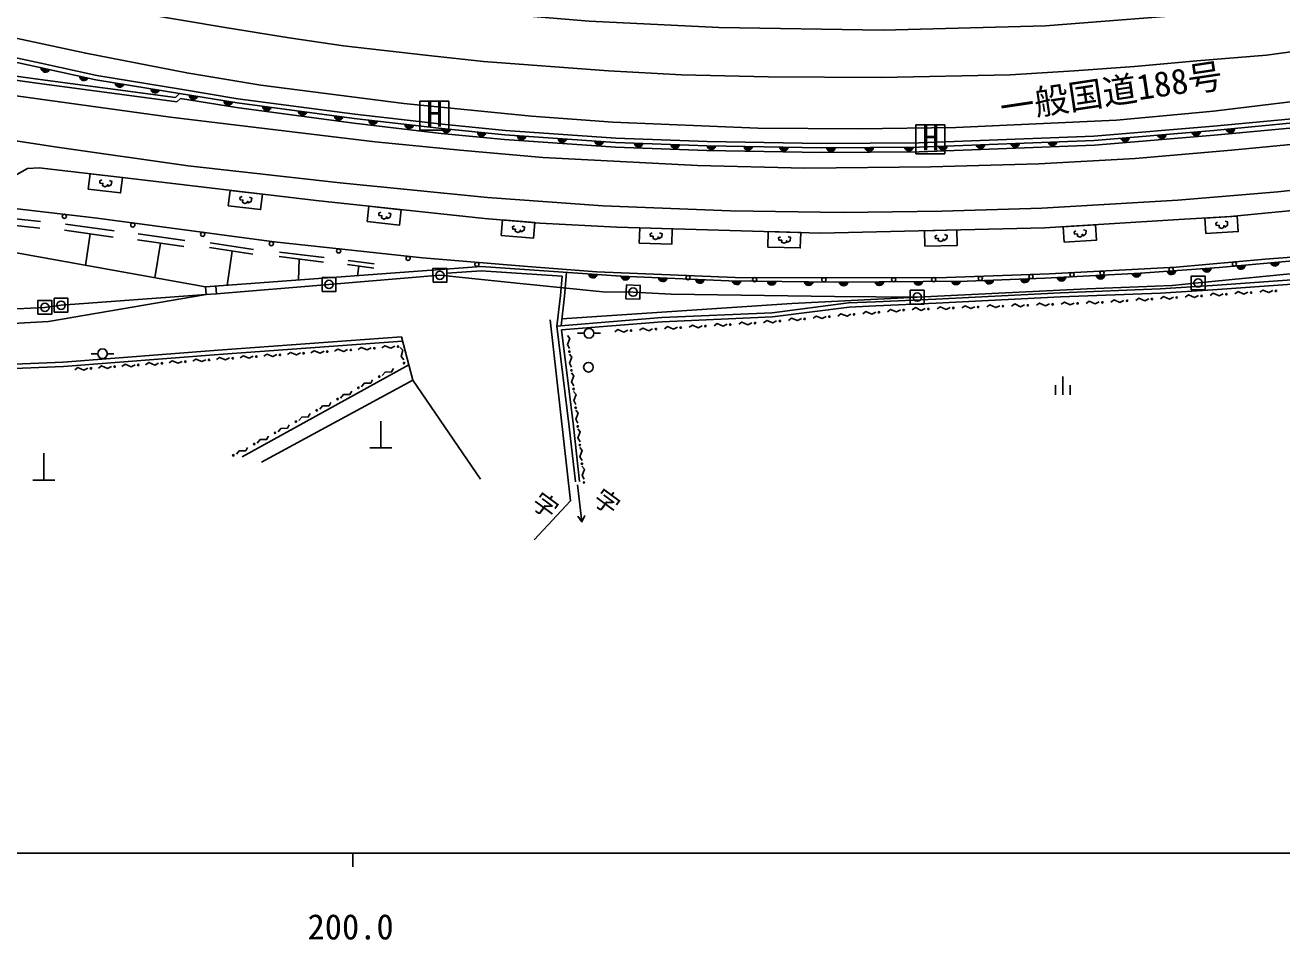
# Model space of a CAD drawing. Units: millimetres at full size, sheet at 1:1000; details may follow other scales. Extents: x -26383562 to 680000, y -222580654 to 380000.
# Drawn here: x 244280 to 335266, y 198715 to 264914 of the extents above; entities that cross this region are included whole.
import ezdxf
from ezdxf.enums import TextEntityAlignment as Align

# ---------------------------------------------------------------- set-up
doc = ezdxf.new("R2010")
doc.units = ezdxf.units.MM
doc.header["$LTSCALE"] = 1000
for name, color, linetype, lineweight in [('M-BGD', 7, 'Continuous', 25), ('M-BGD-EXST', 7, 'Continuous', 25), ('M-BMK-ROW', 30, 'Continuous', 25), ('M-STR-STRC', 7, 'Continuous', 25), ('M-TTL-BAND', 7, 'Continuous', 25)]:
    doc.layers.add(name, color=color, linetype=linetype, lineweight=lineweight)
doc.layers.add('M-BMK-HTXT', color=7, linetype='Continuous')
doc.styles.add('@ＭＳ ゴシック', font='')
doc.styles.add('ＭＳ ゴシック', font='')
doc.styles.get('@ＭＳ ゴシック').set_extended_font_data('@MS Gothic')
doc.styles.get('ＭＳ ゴシック').set_extended_font_data('MS Gothic')

msp = doc.modelspace()

# ---------------------------------------------------------------- hatches: boundary and pattern name
at = {"layer": 'M-BGD'}
for points in [[(246048, 261701), (245437, 261834, 0.84072)], [(248828, 261094), (248216, 261227, 0.84072)], [(251429, 260636), (250811, 260737, 0.84072)], [(253994, 260216), (253376, 260317, 0.84072)], [(256768, 259759), (256151, 259861, 0.84072)], [(259292, 259341), (258675, 259443, 0.84072)], [(262098, 258957), (261477, 259039, 0.84072)], [(264680, 258613), (264059, 258696, 0.84072)], [(267290, 258266), (266669, 258349, 0.84072)], [(269784, 257965), (269162, 258036, 0.84072)], [(272393, 257665), (271771, 257736, 0.84072)], [(275070, 257367), (274447, 257429, 0.84072)], [(277646, 257112), (277023, 257173, 0.84072)], [(280539, 256871), (279915, 256914, 0.84072)], [(283479, 256669), (282855, 256712, 0.84072)], [(324227, 256786), (323603, 256734, 0.84072)], [(326886, 257006), (326262, 256954, 0.84072)], [(329370, 257211), (328746, 257160, 0.84072)], [(331869, 257436), (331246, 257377, 0.84072)], [(286146, 256485), (285521, 256528, 0.84072)], [(289003, 256351), (288378, 256374, 0.84072)], [(291653, 256253), (291027, 256276, 0.84072)], [(294273, 256168), (293647, 256179, 0.84072)], [(296940, 256121), (296314, 256132, 0.84072)], [(299527, 256075), (298902, 256086, 0.84072)], [(302930, 256040), (302304, 256036, 0.84072)], [(305709, 256059), (305083, 256055, 0.84072)], [(308582, 256079), (307956, 256075, 0.84072)], [(311038, 256161), (310413, 256137, 0.84072)], [(313765, 256267), (313139, 256243, 0.84072)], [(316265, 256364), (315640, 256340, 0.84072)], [(318974, 256469), (318348, 256445, 0.84072)], [(332622, 247546), (331999, 247489, 0.84072)], [(335073, 247771), (334449, 247714, 0.84072)], [(285704, 246862), (285080, 246905, 0.84072)], [(288046, 246717), (287421, 246744, 0.84072)], [(290758, 246600), (290133, 246627, 0.84072)], [(319625, 246671), (319000, 246638, 0.84072)], [(322449, 246819), (321824, 246786, 0.84072)], [(325049, 246956), (324424, 246923, 0.84072)], [(327577, 247141), (326953, 247095, 0.84072)], [(330147, 247329), (329523, 247284, 0.84072)], [(293446, 246484), (292820, 246511, 0.84072)], [(296105, 246395), (295479, 246403, 0.84072)], [(298648, 246361), (298022, 246369, 0.84072)], [(301321, 246326), (300695, 246334, 0.84072)], [(303848, 246313), (303222, 246307, 0.84072)], [(306439, 246338), (305813, 246332, 0.84072)], [(309260, 246364), (308634, 246358, 0.84072)], [(311993, 246390), (311367, 246384, 0.84072)], [(314397, 246461), (313772, 246439, 0.84072)], [(316985, 246552), (316360, 246530, 0.84072)]]:
    msp.add_hatch(color=256, dxfattribs=at).paths.add_polyline_path(points)

# ---------------------------------------------------------------- linework, layer by layer
for p, q in [((255468, 259974), (255162, 259673)), ((255529, 259613), (255264, 259352)), ((241679, 250620), (245346, 250219)), ((241732, 251104), (245399, 250703)), ((247196, 250517), (250719, 250023)), ((247134, 250073), (250657, 249580)), ((248659, 247530), (248979, 249815)), ((252411, 249373), (255769, 248889)), ((252475, 249816), (255833, 249333)), ((253661, 246631), (254090, 249131)), ((257619, 248812), (260761, 248338)), ((257671, 249156), (260813, 248683)), ((258900, 246083), (259273, 248562)), ((262702, 248486), (265927, 248095)), ((262663, 248162), (265887, 247771)), ((264065, 246463), (264114, 247986)), ((267630, 247580), (269517, 247338)), ((267669, 247884), (269556, 247643)), ((257342, 245968), (277305, 247439)), ((268338, 246778), (268428, 247478)), ((274805, 246954), (277328, 247140)), ((277285, 247140), (283159, 246736)), ((257387, 245424), (257342, 245968)), ((257387, 245424), (258130, 245479)), ((284755, 242615), (284277, 242615)), ((285455, 242615), (285932, 242615)), ((249532, 241133), (249055, 241133)), ((250232, 241133), (250710, 241133)), ((272057, 240327), (259993, 233684)), ((319407, 238150), (319407, 239479)), ((272346, 239228), (261382, 233281)), ((318873, 238150), (318873, 238847)), ((319940, 238150), (319940, 238847)), ((270025, 234313), (270025, 236263)), ((245634, 231995), (245634, 233945)), ((269225, 234313), (270825, 234313)), ((244834, 231995), (246434, 231995)), ((284595, 228963), (284795, 229427))]:
    msp.add_line(p, q, dxfattribs=at)
for points in [[(453130, 284771), (432828, 276509), (420259, 271762), (405269, 266213), (397016, 263552), (389388, 261471), (382024, 259536), (372885, 257405), (365112, 255809), (349474, 253085), (338013, 251693), (331557, 251065), (327811, 250840), (318106, 250244), (301863, 249865), (287125, 250295), (281551, 250590), (277537, 250918), (265342, 252214), (251534, 253855), (245287, 254597), (244448, 254546), (240340, 252244)], [(255162, 259673), (244995, 261030), (229797, 263160), (215823, 268051), (210613, 269806), (201057, 272192)], [(255268, 259356), (244954, 260733), (229726, 262867), (215726, 267767), (210529, 269518), (200985, 271901)], [(240532, 263207), (245420, 262155), (249469, 261270), (255519, 260279), (259677, 259591), (268148, 258464), (274480, 257736), (279047, 257284), (287046, 256733), (293655, 256488), (301921, 256342), (308998, 256391), (321649, 256883), (330317, 257600), (336795, 258214), (347393, 259610), (356312, 260980), (362234, 262030)], [(240465, 262905), (245354, 261852), (249411, 260966), (255468, 259974), (259631, 259285), (268110, 258157), (274447, 257429), (279021, 256976), (287029, 256424), (293647, 256179), (301919, 256033), (309005, 256082), (321668, 256574), (330345, 257292), (336830, 257906), (347436, 259304), (356362, 260675), (362288, 261726)], [(255529, 259613), (259580, 258942), (268067, 257813), (274411, 257084), (278992, 256630), (287011, 256078), (293637, 255832), (301917, 255686), (309013, 255735), (321689, 256227), (330375, 256946), (336869, 257562), (347485, 258960), (356419, 260333), (362349, 261384)], [(257386, 245424), (245981, 243474), (231278, 242653), (229522, 246029), (230528, 246690), (240602, 251990), (249494, 250950), (262313, 249229), (273045, 248071), (280655, 247446), (285659, 247057), (295679, 246651), (302333, 246636), (310991, 246640), (318415, 246919), (327610, 247403), (334054, 247973), (338218, 248287), (345624, 249245), (353954, 250431), (363061, 251876), (370585, 253381), (376924, 254734)], [(249839, 253708), (249688, 253644), (249694, 253480), (249907, 253460), (249873, 253305), (250051, 253207), (250228, 253273), (250241, 253379), (250308, 253258), (250510, 253357), (250558, 253587), (250383, 253669)], [(259985, 252503), (259834, 252439), (259840, 252274), (260053, 252254), (260019, 252100), (260197, 252002), (260374, 252068), (260386, 252174), (260454, 252053), (260655, 252152), (260703, 252382), (260529, 252464)], [(277305, 247439), (287421, 246744), (295238, 246406), (302921, 246304), (312491, 246395), (318111, 246592), (325030, 246955), (330731, 247372), (336583, 247910), (342357, 248536), (346532, 249095), (352328, 249912), (359284, 251027), (365071, 252014), (369279, 252880), (371796, 251397), (374495, 249386), (382954, 245227)], [(382159, 244915), (370796, 251099), (369601, 251665), (357399, 249676), (349449, 248428), (337109, 247046), (329203, 246256), (327335, 246072), (321169, 245837), (308867, 245230), (302881, 245275), (291042, 245453), (288295, 245591), (286114, 245608), (280126, 246226), (274307, 246810), (266277, 246149), (258130, 245479), (258090, 246023)], [(270035, 251368), (269885, 251302), (269893, 251138), (270106, 251120), (270074, 250965), (270253, 250870), (270429, 250938), (270440, 251044), (270510, 250924), (270710, 251026), (270755, 251256), (270579, 251336)], [(279717, 250394), (279568, 250324), (279580, 250160), (279794, 250148), (279766, 249992), (279947, 249901), (280121, 249973), (280130, 250079), (280202, 249961), (280400, 250068), (280439, 250299), (280262, 250375)], [(330612, 250663), (330474, 250573), (330510, 250412), (330723, 250430), (330717, 250272), (330909, 250207), (331072, 250303), (331065, 250410), (331153, 250303), (331334, 250436), (331340, 250671), (331154, 250721)], [(289672, 249875), (289527, 249798), (289547, 249635), (289761, 249633), (289741, 249476), (289927, 249395), (290098, 249476), (290101, 249583), (290179, 249469), (290370, 249585), (290398, 249818), (290216, 249885)], [(298974, 249604), (298830, 249527), (298850, 249363), (299064, 249362), (299044, 249205), (299230, 249124), (299400, 249205), (299403, 249312), (299482, 249198), (299673, 249314), (299700, 249547), (299519, 249614)], [(310300, 249716), (310159, 249632), (310188, 249470), (310402, 249480), (310390, 249322), (310580, 249250), (310746, 249340), (310743, 249447), (310827, 249337), (311013, 249464), (311028, 249698), (310843, 249755)], [(320357, 250036), (320220, 249946), (320256, 249785), (320469, 249804), (320463, 249645), (320656, 249581), (320818, 249677), (320811, 249784), (320899, 249677), (321080, 249811), (321086, 250045), (320899, 250095)], [(230016, 245080), (240544, 248990), (257342, 245968)], [(350357, 247546), (340042, 246766), (330238, 246060), (326466, 245821), (319232, 245552), (310219, 245090), (305856, 244897), (303903, 244810), (298360, 244093), (290384, 243747), (282778, 243135), (283677, 235855), (284123, 231856)], [(282778, 243135), (283036, 245337), (283159, 246736)], [(283083, 243159), (283335, 245306), (283484, 247014)], [(350380, 247247), (340064, 246467), (330258, 245761), (326482, 245522), (319246, 245253), (310233, 244790), (305869, 244597), (303929, 244511), (298386, 243794), (290402, 243448), (283114, 242861), (283975, 235890), (284421, 231889)], [(334606, 245698), (334319, 245556), (333887, 245744), (333663, 245584)], [(257386, 245424), (246883, 244643), (245710, 244487)], [(308867, 245230), (299777, 244770), (283141, 243656)], [(318441, 244738), (318150, 244604), (317724, 244804), (317495, 244650)], [(320239, 244805), (319949, 244670), (319522, 244871), (319294, 244717)], [(322037, 244878), (321748, 244741), (321319, 244937), (321092, 244781)], [(323832, 244992), (323545, 244849), (323113, 245037), (322889, 244877)], [(325628, 245109), (325341, 244967), (324909, 245155), (324685, 244994)], [(327423, 245227), (327137, 245085), (326704, 245273), (326481, 245112)], [(329219, 245345), (328932, 245202), (328500, 245391), (328276, 245230)], [(331015, 245463), (330728, 245320), (330296, 245508), (330072, 245348)], [(332810, 245581), (332524, 245438), (332091, 245626), (331868, 245466)], [(245710, 244487), (231938, 243840), (219822, 243350), (213768, 243341), (202417, 243342)], [(302274, 243835), (301990, 243686), (301554, 243864), (301334, 243698)], [(304066, 243994), (303783, 243845), (303346, 244023), (303126, 243858)], [(305859, 244153), (305575, 244004), (305139, 244182), (304919, 244017)], [(307651, 244312), (307368, 244163), (306931, 244341), (306711, 244176)], [(309450, 244405), (309159, 244271), (308732, 244471), (308504, 244317)], [(311248, 244472), (310957, 244338), (310531, 244538), (310302, 244384)], [(313046, 244538), (312756, 244404), (312329, 244605), (312101, 244451)], [(314845, 244605), (314554, 244471), (314127, 244671), (313899, 244517)], [(316643, 244672), (316352, 244537), (315925, 244738), (315697, 244584)], [(289711, 242943), (289424, 242802), (288992, 242993), (288768, 242834)], [(291507, 243050), (291220, 242910), (290789, 243100), (290564, 242941)], [(293304, 243158), (293016, 243017), (292585, 243208), (292360, 243048)], [(295100, 243265), (294812, 243124), (294381, 243315), (294157, 243156)], [(296896, 243372), (296609, 243231), (296178, 243422), (295953, 243263)], [(298689, 243517), (298405, 243368), (297969, 243546), (297749, 243380)], [(300481, 243676), (300198, 243527), (299761, 243705), (299541, 243539)], [(271525, 242350), (258246, 241385), (247038, 240516), (240511, 240252), (230830, 239875), (216195, 239364), (201803, 239197)], [(271603, 242055), (258268, 241086), (247056, 240217), (240523, 239952), (230841, 239575), (216202, 239064), (201807, 238897)], [(277238, 232058), (272346, 239228), (271525, 242350)], [(283698, 241521), (283542, 241801), (283710, 242242), (283540, 242458)], [(287915, 242836), (287627, 242695), (287196, 242886), (286971, 242726)], [(264207, 241190), (263921, 241046), (263488, 241232), (263265, 241070)], [(265918, 241311), (265631, 241167), (265198, 241353), (264975, 241192)], [(267628, 241433), (267342, 241289), (266908, 241475), (266685, 241313)], [(269338, 241554), (269052, 241410), (268619, 241596), (268396, 241434)], [(271048, 241676), (270762, 241532), (270329, 241717), (270106, 241556)], [(271696, 240686), (271507, 240944), (271619, 241402), (271422, 241596)], [(250525, 240219), (250239, 240075), (249806, 240261), (249583, 240099)], [(252235, 240340), (251949, 240196), (251516, 240382), (251293, 240220)], [(253946, 240462), (253660, 240318), (253226, 240503), (253003, 240342)], [(255656, 240583), (255370, 240439), (254937, 240625), (254714, 240463)], [(257366, 240704), (257080, 240560), (256647, 240746), (256424, 240584)], [(259076, 240826), (258790, 240682), (258357, 240868), (258134, 240706)], [(260787, 240947), (260501, 240803), (260067, 240989), (259844, 240827)], [(262497, 241069), (262211, 240925), (261778, 241110), (261555, 240949)], [(283848, 240168), (283693, 240448), (283861, 240889), (283691, 241105)], [(248815, 240097), (248529, 239953), (248095, 240139), (247873, 239977)], [(270137, 239558), (270339, 239807), (270810, 239816), (270947, 240055)], [(283999, 238815), (283844, 239095), (284012, 239536), (283842, 239752)], [(267120, 237929), (267321, 238178), (267793, 238187), (267929, 238426)], [(268629, 238743), (268830, 238992), (269301, 239001), (269438, 239241)], [(284150, 237462), (283995, 237742), (284163, 238182), (283993, 238399)], [(265611, 237114), (265813, 237363), (266284, 237372), (266421, 237611)], [(264102, 236300), (264304, 236549), (264775, 236558), (264912, 236797)], [(284301, 236109), (284146, 236389), (284314, 236829), (284144, 237046)], [(262594, 235485), (262795, 235734), (263267, 235743), (263403, 235982)], [(284452, 234756), (284297, 235036), (284465, 235476), (284294, 235692)], [(261085, 234670), (261286, 234919), (261758, 234928), (261894, 235168)], [(259576, 233856), (259778, 234105), (260249, 234114), (260386, 234353)], [(284603, 233403), (284448, 233683), (284616, 234123), (284445, 234339)], [(284754, 232050), (284599, 232330), (284767, 232770), (284596, 232986)], [(284282, 231640), (284595, 228963), (284293, 229368)]]:
    msp.add_lwpolyline(points, dxfattribs=at)
for points in [[(248846, 253047), (251186, 252769), (251318, 253880), (248978, 254158)], [(258991, 251842), (261332, 251564), (261464, 252675), (259123, 252953)], [(269050, 250695), (271393, 250446), (271511, 251558), (269168, 251807)], [(278748, 249697), (281097, 249505), (281188, 250620), (278839, 250812)], [(288741, 249128), (291096, 249060), (291129, 250178), (288773, 250247)], [(319498, 249208), (321850, 249353), (321782, 250469), (319429, 250325)], [(329751, 249836), (332104, 249978), (332036, 251094), (329684, 250953)], [(298043, 248857), (300399, 248788), (300432, 249907), (298076, 249975)], [(309409, 248922), (311765, 248977), (311739, 250095), (309383, 250040)], [(265777, 245649), (266777, 245649), (266777, 246649), (265777, 246649)], [(273814, 246303), (274814, 246317), (274800, 247317), (273800, 247303)], [(328703, 245756), (329703, 245756), (329703, 246756), (328703, 246756)], [(287776, 245111), (288775, 245072), (288814, 246072), (287815, 246110)], [(308367, 244730), (309367, 244730), (309367, 245730), (308367, 245730)], [(245210, 243987), (246210, 243987), (246210, 244987), (245210, 244987)], [(246383, 244143), (247383, 244143), (247383, 245143), (246383, 245143)]]:
    msp.add_lwpolyline(points, close=True, dxfattribs=at)
for centre, radius in [((247123, 251077), 150), ((252074, 250452), 150), ((257134, 249773), 150), ((262101, 249101), 150), ((266980, 248574), 150), ((272006, 248032), 150), ((276986, 247597), 150), ((331830, 247625), 150), ((274307, 246810), 300), ((292269, 246639), 150), ((297093, 246498), 150), ((302109, 246486), 150), ((307165, 246488), 150), ((310060, 246490), 150), ((313431, 246582), 150), ((317102, 246719), 150), ((320067, 246856), 150), ((322244, 246970), 150), ((327248, 247234), 150), ((266277, 246149), 300), ((288295, 245591), 300), ((329203, 246256), 300), ((334839, 245676), 50), ((245710, 244487), 300), ((246883, 244643), 300), ((308867, 245230), 300), ((318674, 244709), 50), ((320472, 244775), 50), ((322270, 244851), 50), ((324065, 244969), 50), ((325861, 245086), 50), ((327657, 245204), 50), ((329452, 245322), 50), ((331248, 245440), 50), ((333044, 245558), 50), ((302508, 243817), 50), ((304300, 243977), 50), ((306092, 244136), 50), ((307885, 244295), 50), ((309682, 244376), 50), ((311481, 244442), 50), ((313279, 244509), 50), ((315077, 244576), 50), ((316875, 244642), 50), ((285105, 242615), 350), ((289944, 242919), 50), ((291741, 243026), 50), ((293537, 243133), 50), ((295333, 243241), 50), ((297130, 243348), 50), ((298923, 243499), 50), ((300715, 243658), 50), ((288148, 242812), 50), ((249882, 241133), 350), ((264441, 241168), 50), ((266151, 241290), 50), ((267861, 241411), 50), ((269571, 241533), 50), ((271282, 241654), 50), ((283685, 241287), 50), ((250758, 240197), 50), ((252469, 240319), 50), ((254179, 240440), 50), ((255889, 240561), 50), ((257600, 240683), 50), ((259310, 240804), 50), ((261020, 240926), 50), ((262730, 241047), 50), ((271713, 240452), 50), ((285066, 240159), 350), ((249048, 240076), 50), ((269916, 239482), 50), ((283836, 239934), 50), ((268407, 238667), 50), ((283987, 238581), 50), ((266898, 237852), 50), ((265390, 237038), 50), ((284138, 237228), 50), ((263881, 236223), 50), ((284289, 235875), 50), ((262372, 235409), 50), ((260863, 234594), 50), ((284440, 234522), 50), ((259355, 233779), 50), ((284591, 233169), 50), ((284742, 231815), 50)]:
    msp.add_circle(centre, radius, dxfattribs=at)
for centre, start, end in [((245754, 261821), 177.5661, 337.78383), ((248533, 261214), 177.5661, 337.78383), ((251129, 260740), 180.59226, 340.80999), ((253694, 260320), 180.59226, 340.80999), ((256468, 259864), 180.48739, 340.70512), ((258992, 259446), 180.48739, 340.70512), ((261795, 259052), 182.31461, 342.53234), ((264377, 258709), 182.31461, 342.53234), ((266987, 258362), 182.31461, 342.53234), ((269479, 258055), 183.33536, 343.55309), ((272088, 257755), 183.33536, 343.55309), ((274764, 257452), 184.23171, 344.44944), ((277340, 257197), 184.23171, 344.44944), ((280231, 256947), 185.95323, 346.17096), ((283171, 256745), 185.95323, 346.17096), ((323911, 256814), 194.62162, 354.83935), ((326570, 257034), 194.62162, 354.83935), ((329054, 257240), 194.62162, 354.83935), ((331552, 257461), 195.30357, 355.5213), ((285837, 256561), 185.95323, 346.17096), ((288692, 256417), 187.76587, 347.9836), ((291342, 256319), 187.76587, 347.9836), ((293961, 256228), 188.88149, 349.09923), ((296628, 256181), 188.88149, 349.09923), ((299215, 256135), 188.88149, 349.09923), ((302617, 256092), 190.2878, 350.50553), ((305395, 256111), 190.2878, 350.50553), ((308269, 256131), 190.2878, 350.50553), ((310723, 256203), 192.11622, 352.33396), ((313450, 256309), 192.11622, 352.33396), ((315950, 256406), 192.11622, 352.33396), ((318659, 256512), 192.11622, 352.33396), ((332306, 247572), 195.13801, 355.35575), ((334756, 247797), 195.13801, 355.35575), ((285396, 246938), 185.9603, 346.17803), ((287736, 246785), 187.41781, 347.63554), ((290448, 246668), 187.41781, 347.63554), ((319309, 246709), 192.89386, 353.11159), ((322133, 246857), 192.89386, 353.11159), ((324734, 246994), 192.89386, 353.11159), ((327261, 247173), 194.08203, 354.29976), ((329831, 247361), 194.08203, 354.29976), ((293135, 246552), 187.41781, 347.63554), ((295793, 246453), 189.1327, 349.35044), ((298336, 246420), 189.1327, 349.35044), ((301009, 246384), 189.1327, 349.35044), ((303534, 246365), 190.43126, 350.64899), ((306126, 246389), 190.43126, 350.64899), ((308947, 246416), 190.43126, 350.64899), ((311680, 246442), 190.43126, 350.64899), ((314082, 246505), 191.89868, 352.11641), ((316671, 246596), 191.89868, 352.11641)]:
    msp.add_arc(centre, 318, start, end, dxfattribs=at)
at = {"layer": 'M-BGD-EXST'}
for p, q in [((274947, 259419), (272847, 259419)), ((272847, 259419), (272847, 257319)), ((274947, 257319), (274947, 259419)), ((310859, 257710), (308759, 257710)), ((308759, 257710), (308759, 255610)), ((310859, 255610), (310859, 257710)), ((272847, 257319), (274947, 257319)), ((308759, 255610), (310859, 255610))]:
    msp.add_line(p, q, dxfattribs=at)
at = {"layer": 'M-BMK-ROW'}
msp.add_lwpolyline([(281124, 227663), (283754, 230498), (282294, 243591)], dxfattribs=at)
at = {"layer": 'M-STR-STRC'}
for points in [[(412018, 285188), (402294, 281755), (397419, 280129), (391339, 278228), (384945, 276421), (379072, 274783), (370657, 272658), (360760, 270579), (348527, 268311), (338808, 266930), (330493, 265826), (318163, 264872), (306412, 264547), (294511, 264737), (285124, 265190), (276701, 265913), (267413, 266935), (258787, 268193), (252796, 269263), (244256, 271008)], [(345700, 264309), (334155, 262752), (329115, 262322), (324601, 261911), (320232, 261619), (315588, 261309), (306251, 261119), (298063, 261170), (291809, 261324), (286514, 261610), (277472, 262280), (273270, 262749), (267325, 263408), (263384, 263986), (258770, 264751), (252866, 265730), (249684, 266361), (244839, 267421), (236760, 269238)], [(340464, 259916), (330325, 258695), (323301, 258047), (311658, 257511), (304580, 257417), (297320, 257464), (286817, 257886), (280934, 258315), (271688, 259239), (261348, 260579), (255988, 261474), (248671, 262884), (240669, 264608)], [(339951, 256665), (331615, 255871), (324653, 255272), (317678, 254883), (309848, 254657), (300700, 254555), (292947, 254759), (281770, 255336), (275769, 255874), (269631, 256471), (264406, 257101), (254812, 258247), (242210, 259986)], [(342144, 253652), (334964, 252855), (327727, 252239), (317881, 251665), (310660, 251460), (303507, 251362), (295359, 251487), (286102, 251826), (277745, 252437), (267085, 253495), (256076, 254721), (246592, 256076), (229987, 258605)]]:
    msp.add_lwpolyline(points, dxfattribs=at)
at = {"layer": 'M-TTL-BAND'}
for p, q in [((40000, 205000), (579000, 205000)), ((268000, 205000), (268000, 204000))]:
    msp.add_line(p, q, dxfattribs=at)

# ---------------------------------------------------------------- texts
at = {"layer": 'M-BGD-EXST', "style": 'ＭＳ ゴシック'}
for p in [(273299, 257011), (309212, 255302)]:
    msp.add_text('H', height=1833, dxfattribs=at).set_placement(p, align=Align.BOTTOM_LEFT)
at = {"layer": 'M-BMK-HTXT'}
for s, height, rotation, style, p in [('一般国道188号', 1833, 8.501, 'ＭＳ ゴシック', (315081, 257460)), ('字', 1320, 233.617, '@ＭＳ ゴシック', (281620, 231529)), ('字', 1320, 233.617, '@ＭＳ ゴシック', (286071, 231797))]:
    msp.add_text(s, height=height, rotation=rotation, dxfattribs=dict(at, style=style)).set_placement(p, align=Align.BOTTOM_LEFT)
at = {"layer": 'M-TTL-BAND', "style": 'ＭＳ ゴシック'}
msp.add_text('200.0', height=1833, dxfattribs=at).set_placement((267844, 198195), align=Align.BOTTOM_CENTER)

doc.saveas('drawing.dxf')
